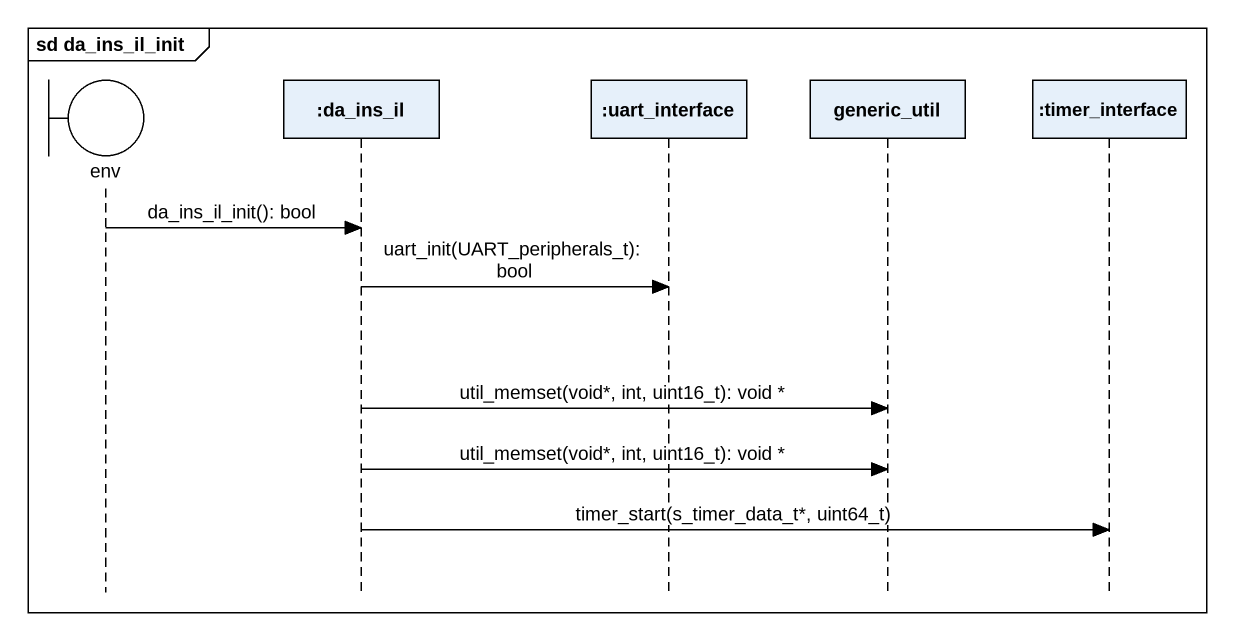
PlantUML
@startuml
mainframe sd da_ins_il_init
hide footbox
boundary env
participant ":da_ins_il" as da_ins_il
participant ":uart_interface" as uart_interface
participant generic_util
participant ":timer_interface" as timer_interface

env -> da_ins_il : da_ins_il_init(): bool
da_ins_il -> uart_interface : uart_init(UART_peripherals_t): bool
da_ins_il -> generic_util : util_memset(void*, int, uint16_t): void *
da_ins_il -> generic_util : util_memset(void*, int, uint16_t): void *
da_ins_il -> timer_interface : timer_start(s_timer_data_t*, uint64_t)
@enduml
